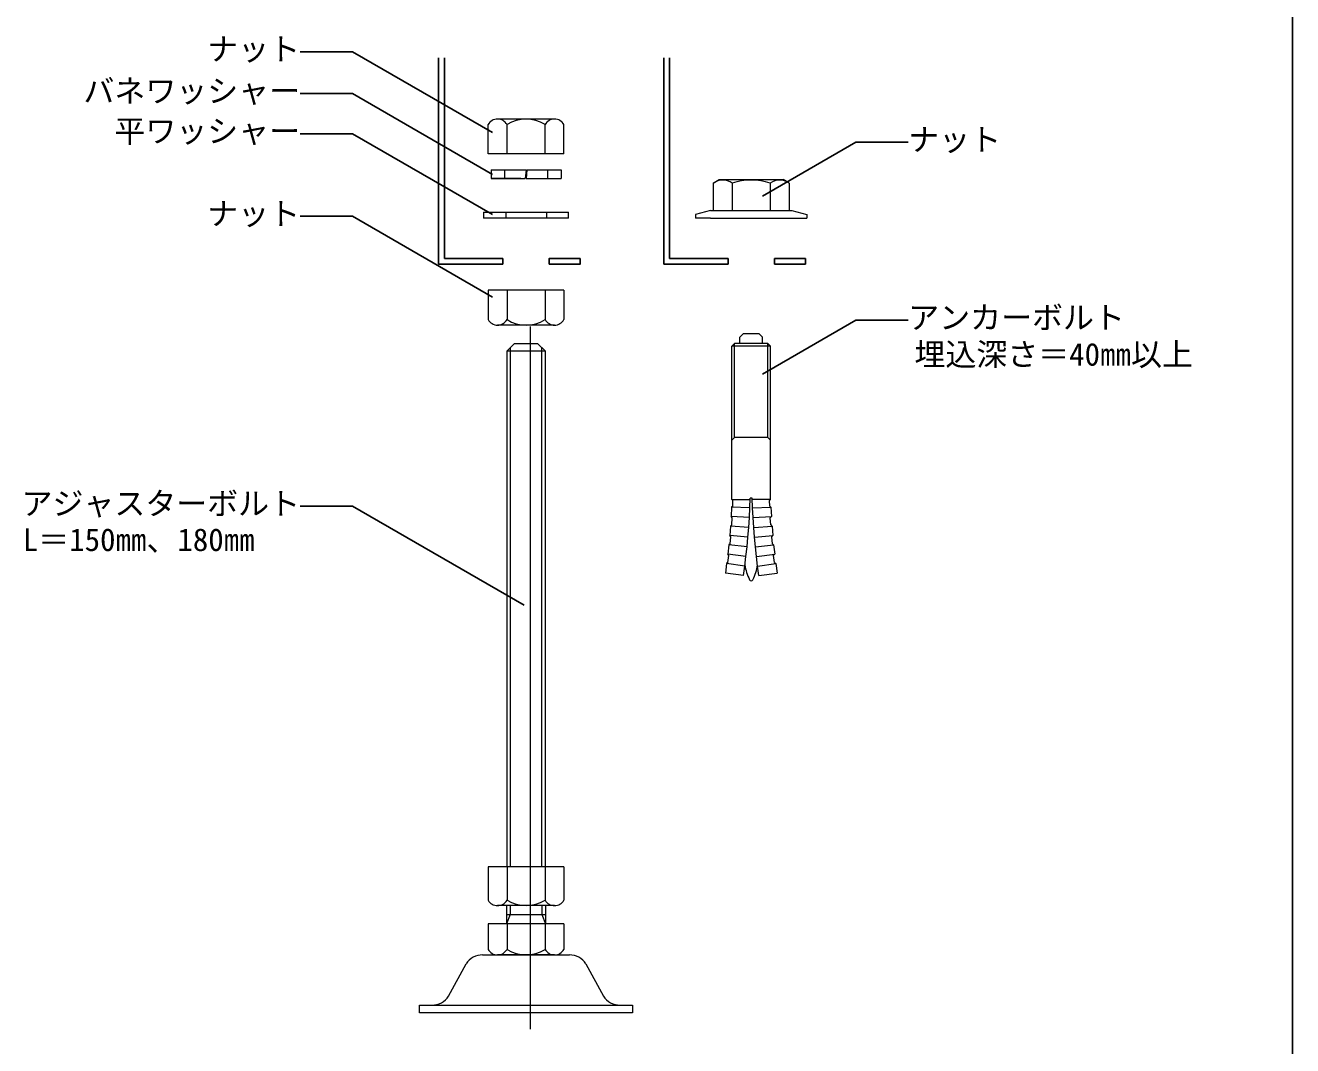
# Model space of a CAD drawing. Units: millimetres on the paper, enlarged 10 times, with parts at other scales. Extents: x -4354 to 4109, y -1429 to 1331.
# Drawn here: x 3291 to 4109, y -328 to 331 of the extents above; entities that cross this region are included whole.
import ezdxf
from ezdxf.enums import TextEntityAlignment as Align

# ---------------------------------------------------------------- set-up
doc = ezdxf.new("R2010")
doc.units = ezdxf.units.MM
doc.header["$LTSCALE"] = 10
for name, color, linetype in [('0-F_図面枠', 7, 'Continuous'), ('F-1_SUS', 7, 'Continuous'), ('F-A_金物名称', 3, 'Continuous')]:
    doc.layers.add(name, color=color, linetype=linetype)
doc.layers.add('F-2_金物', color=7, linetype='Continuous', lineweight=18)
doc.styles.add('ＭＳ ゴシック', font='')
doc.styles.get('ＭＳ ゴシック').set_extended_font_data('MS Gothic')

msp = doc.modelspace()

# ---------------------------------------------------------------- linework, layer by layer
at = {"layer": '0-F_図面枠'}
msp.add_line((4109.38, -1428.98), (4109.38, 1331.02), dxfattribs=at)
at = {"layer": 'F-1_SUS'}
for p, q in [((3557.56, 310.14), (3557.56, 176.84)), ((3561.31, 310.14), (3561.31, 180.59)), ((3703.07, 310.14), (3703.07, 176.84)), ((3706.82, 310.14), (3706.82, 180.59)), ((3561.31, 180.59), (3599.06, 180.59)), ((3706.82, 180.59), (3744.57, 180.59)), ((3774.57, 176.84), (3774.57, 180.59)), ((3774.57, 180.59), (3794.57, 180.59)), ((3794.57, 176.84), (3794.57, 180.59)), ((3774.57, 176.84), (3794.57, 176.84))]:
    msp.add_line(p, q, dxfattribs=at)
for points in [[(3557.56, 176.84), (3599.06, 176.84), (3599.06, 180.59)], [(3629.06, 176.84), (3629.06, 180.59), (3649.06, 180.59)], [(3629.06, 176.84), (3649.06, 176.84), (3649.06, 180.59)], [(3703.07, 176.84), (3744.57, 176.84), (3744.57, 180.59)]]:
    msp.add_lwpolyline(points, dxfattribs=at)
at = {"layer": 'F-2_金物'}
for p, q in [((3632.46, 270.56), (3595.66, 270.56)), ((3589.52, 248.06), (3589.52, 267.02)), ((3601.79, 248.06), (3601.79, 267.02)), ((3626.33, 248.06), (3626.33, 267.02)), ((3638.6, 248.06), (3638.6, 267.02)), ((3638.6, 248.06), (3589.52, 248.06)), ((3613.46, 248.06), (3591.72, 248.06)), ((3637.72, 248.06), (3618.83, 248.06)), ((3591.44, 237.7), (3591.44, 232.2)), ((3591.44, 237.7), (3614.06, 237.7)), ((3600.19, 237.7), (3600.19, 232.2)), ((3614.06, 237.7), (3613.58, 232.2)), ((3614.54, 237.7), (3614.06, 232.2)), ((3614.54, 237.7), (3636.69, 237.7)), ((3627.94, 237.7), (3627.94, 232.2)), ((3636.69, 237.7), (3636.69, 232.2)), ((3591.44, 232.2), (3613.58, 232.2)), ((3610.61, 232.2), (3591.72, 232.2)), ((3614.06, 232.2), (3636.69, 232.2)), ((3735.03, 229.23), (3738.94, 231.49)), ((3738.94, 231.49), (3780.19, 231.49)), ((3784.1, 229.23), (3780.19, 231.49)), ((3735.03, 229.23), (3735.03, 211.49)), ((3747.3, 229.23), (3747.3, 211.49)), ((3771.83, 229.23), (3771.83, 211.49)), ((3784.1, 229.23), (3784.1, 211.49)), ((3586.56, 210.49), (3641.56, 210.49)), ((3586.56, 210.49), (3586.56, 206.49)), ((3641.56, 206.49), (3586.56, 206.49)), ((3600.94, 210.49), (3600.94, 206.49)), ((3627.19, 210.49), (3627.19, 206.49)), ((3641.56, 206.49), (3641.56, 210.49)), ((3733.32, 206.49), (3723.66, 206.49)), ((3733.32, 211.49), (3785.82, 211.49)), ((3733.32, 206.49), (3785.82, 206.49)), ((3785.82, 206.49), (3795.47, 206.49)), ((3589.52, 159.94), (3589.52, 140.98)), ((3638.6, 159.94), (3589.52, 159.94)), ((3601.79, 159.94), (3601.79, 140.98)), ((3626.33, 159.94), (3626.33, 140.98)), ((3638.6, 159.94), (3638.6, 140.98)), ((3632.46, 137.44), (3595.66, 137.44)), ((3752.27, 129.77), (3754.36, 131.85)), ((3764.77, 131.85), (3754.36, 131.85)), ((3766.86, 129.77), (3764.77, 131.85)), ((3621.56, 125.6), (3626.56, 120.6)), ((3747.07, 123.91), (3748.76, 125.6)), ((3772.07, 123.91), (3747.07, 123.91)), ((3747.07, 24.85), (3747.07, 123.91)), ((3748.76, 83.1), (3748.76, 125.6)), ((3770.37, 125.6), (3748.76, 125.6)), ((3752.27, 125.6), (3752.27, 129.77)), ((3766.86, 125.6), (3766.86, 129.77)), ((3770.37, 83.1), (3770.37, 125.6)), ((3770.37, 125.6), (3772.07, 123.91)), ((3772.07, 24.85), (3772.07, 123.91)), ((3601.56, 120.6), (3601.56, -212.6)), ((3626.56, 120.6), (3601.56, 120.6)), ((3626.56, -212.6), (3626.56, 120.6)), ((3770.37, 64.79), (3770.37, 83.1)), ((3747.07, 63.1), (3748.76, 64.79)), ((3770.37, 64.79), (3772.07, 63.1)), ((3747.07, 24.85), (3758.92, 24.85)), ((3747.79, 24.1), (3747.09, 24.85)), ((3758.7, 19.33), (3758.94, 25.6)), ((3760.19, 25.6), (3758.94, 25.6)), ((3760.43, 19.33), (3760.19, 25.6)), ((3772.07, 24.85), (3760.22, 24.85)), ((3771.35, 24.1), (3772.04, 24.85)), ((3747.65, 20.58), (3746.87, 19.87)), ((3747.65, 20.58), (3747.79, 24.1)), ((3760.43, 19.33), (3772.26, 19.87)), ((3760.76, 13.06), (3760.43, 19.33)), ((3771.49, 20.58), (3771.35, 24.1)), ((3771.49, 20.58), (3772.26, 19.87)), ((3772.26, 19.87), (3772.58, 13.76)), ((3746.94, 8.36), (3746.15, 7.66)), ((3747.25, 12.97), (3746.55, 13.76)), ((3758.37, 13.06), (3746.55, 13.76)), ((3746.94, 8.36), (3747.25, 12.97)), ((3760.76, 13.06), (3772.58, 13.76)), ((3761.18, 6.8), (3760.76, 13.06)), ((3771.89, 12.97), (3772.58, 13.76)), ((3772.19, 8.36), (3771.89, 12.97)), ((3772.19, 8.36), (3772.98, 7.66)), ((3746.14, 7.66), (3745.65, 1.57)), ((3757.45, 0.54), (3745.65, 1.57)), ((3746.33, 0.76), (3745.66, 1.57)), ((3745.89, -3.84), (3746.33, 0.76)), ((3757.95, 6.8), (3746.14, 7.66)), ((3761.18, 6.8), (3772.99, 7.66)), ((3761.68, 0.54), (3761.18, 6.8)), ((3761.68, 0.54), (3773.48, 1.57)), ((3762.27, -5.71), (3761.68, 0.54)), ((3772.8, 0.76), (3773.47, 1.57)), ((3773.24, -3.84), (3772.8, 0.76)), ((3772.99, 7.66), (3773.48, 1.57)), ((3745.08, -4.51), (3744.42, -10.59)), ((3745.89, -3.84), (3745.08, -4.51)), ((3756.86, -5.71), (3745.08, -4.51)), ((3762.27, -5.71), (3774.06, -4.51)), ((3762.95, -11.95), (3762.27, -5.71)), ((3773.24, -3.84), (3774.05, -4.51)), ((3774.06, -4.51), (3774.72, -10.59)), ((3744.51, -16.01), (3743.68, -16.66)), ((3745.07, -11.42), (3744.42, -10.59)), ((3756.18, -11.95), (3744.42, -10.59)), ((3744.51, -16.01), (3745.07, -11.42)), ((3762.95, -11.95), (3774.72, -10.59)), ((3763.71, -18.18), (3762.95, -11.95)), ((3774.06, -11.42), (3774.71, -10.59)), ((3774.62, -16.01), (3774.06, -11.42)), ((3774.62, -16.01), (3775.45, -16.66)), ((3743.67, -16.65), (3742.84, -22.71)), ((3754.57, -24.4), (3742.84, -22.71)), ((3763.71, -18.18), (3775.46, -16.65)), ((3764.57, -24.4), (3763.71, -18.18)), ((3764.57, -24.4), (3776.29, -22.71)), ((3775.46, -16.65), (3776.29, -22.71)), ((3638.6, -212.6), (3589.52, -212.6)), ((3589.52, -212.6), (3589.52, -234.06)), ((3601.79, -212.6), (3601.79, -234.06)), ((3626.33, -212.6), (3626.33, -234.06)), ((3638.6, -212.6), (3638.6, -234.06)), ((3632.46, -237.6), (3595.66, -237.6)), ((3601.54, -237.6), (3601.54, -249.4)), ((3601.54, -243.33), (3626.56, -243.33)), ((3626.56, -237.6), (3626.56, -249.4)), ((3638.6, -249.4), (3589.52, -249.4)), ((3589.52, -249.4), (3589.52, -265.86)), ((3601.79, -249.4), (3601.79, -265.86)), ((3626.33, -249.4), (3626.33, -265.86)), ((3638.6, -249.4), (3638.6, -265.86)), ((3585.99, -269.4), (3642.13, -269.4)), ((3632.46, -269.4), (3595.66, -269.4)), ((3563.98, -296.02), (3575.39, -275.27)), ((3652.73, -275.27), (3664.14, -296.02)), ((3545.31, -301.9), (3682.81, -301.9)), ((3545.31, -306.9), (3545.31, -301.9)), ((3682.81, -301.9), (3682.81, -306.9)), ((3682.81, -306.9), (3545.31, -306.9))]:
    msp.add_line(p, q, dxfattribs=at)
at = {"layer": 'F-2_金物', "color": 4}
for p, q in [((3616.83, 136.61), (3616.83, -317.36)), ((3616.83, 136.61), (3616.83, -317.36)), ((3603.91, 122.95), (3603.91, -212.6)), ((3624.21, -212.6), (3624.21, 122.95)), ((3603.91, -243.33), (3601.54, -249.4)), ((3603.91, -237.6), (3603.91, -243.33))]:
    msp.add_line(p, q, dxfattribs=at)
at = {"layer": 'F-2_金物'}
for points in [[(3733.32, 211.49), (3723.66, 208.99), (3723.66, 206.49)], [(3785.82, 211.49), (3795.47, 208.99), (3795.47, 206.49)], [(3601.56, 120.6), (3606.56, 125.6), (3621.56, 125.6)], [(3770.37, 64.79), (3748.76, 64.79), (3748.76, 83.1)], [(3758.7, 19.33), (3746.87, 19.87), (3746.55, 13.76)], [(3756.86, -5.71), (3757.45, 0.54), (3757.95, 6.8), (3758.37, 13.06), (3758.7, 19.33)], [(3755.42, -18.18), (3756.18, -11.95), (3756.86, -5.71)], [(3754.57, -24.4), (3755.42, -18.18), (3743.67, -16.65)]]:
    msp.add_lwpolyline(points, dxfattribs=at)
at = {"layer": 'F-2_金物', "color": 4}
msp.add_lwpolyline([(3624.21, -237.6), (3624.21, -243.33), (3626.56, -249.4)], dxfattribs=at)
at = {"layer": 'F-2_金物'}
for centre, radius, start, end in [((3595.66, 263.48), 7.08, 29.99985, 149.99985), ((3614.06, 247.54), 23.02, 57.79585, 122.2043), ((3632.46, 263.48), 7.08, 29.99985, 149.99985), ((3741.16, 220.53), 10.64, 54.793, 125.207), ((3759.57, 191.53), 39.64, 71.971, 108.029), ((3777.97, 220.53), 10.64, 54.793, 125.207), ((3595.66, 144.53), 7.08, 210.00015, 330.00015), ((3614.06, 160.46), 23.02, 237.7957, 302.20415), ((3632.46, 144.53), 7.08, 210.00015, 330.00015), ((3788.41, -12.59), 33.26, 188.441, 205.72), ((3730.73, -12.59), 33.26, 334.28, 351.559), ((3759.57, -26.48), 1.25, 205.72, 334.28), ((3595.66, -230.52), 7.08, 210.00015, 330.00015), ((3614.06, -214.58), 23.02, 237.7957, 302.20415), ((3632.46, -230.52), 7.08, 210.00015, 330.00015), ((3585.99, -281.9), 12.5, 90, 147.99462), ((3595.66, -262.32), 7.08, 210.00015, 330.00015), ((3614.06, -246.38), 23.02, 237.7957, 302.20415), ((3632.46, -262.32), 7.08, 210.00015, 330.00015), ((3642.13, -281.9), 12.5, 32.00538, 90), ((3553.38, -289.4), 12.5, 270, 327.99462), ((3674.74, -289.4), 12.5, 212.00538, 270)]:
    msp.add_arc(centre, radius, start, end, dxfattribs=at)
at = {"layer": 'F-A_金物名称'}
for p, q in [((3501.92, 314.1), (3468.1, 314.1)), ((3501.92, 314.1), (3592.42, 261.84)), ((3501.92, 287.04), (3468.1, 287.04)), ((3501.92, 287.04), (3592.42, 234.78)), ((3501.92, 261.09), (3468.1, 261.09)), ((3501.92, 261.09), (3592.42, 208.84)), ((3827.19, 255.68), (3766.82, 220.83)), ((3827.19, 255.68), (3861.01, 255.68)), ((3501.92, 207.79), (3468.1, 207.79)), ((3501.92, 207.79), (3592.42, 155.54)), ((3827.19, 140.68), (3766.82, 105.82)), ((3827.19, 140.68), (3861.01, 140.68)), ((3501.92, 20.51), (3468.1, 20.51)), ((3501.92, 20.51), (3612.8, -43.5))]:
    msp.add_line(p, q, dxfattribs=at)

# ---------------------------------------------------------------- texts
at = {"layer": 'F-A_金物名称', "color": 7, "style": 'ＭＳ ゴシック'}
for s, p in [('ナット', (3408.1, 304.1)), ('バネワッシャー', (3328.1, 277.04)), ('平ワッシャー', (3348.1, 251.09)), ('ナット', (3861.01, 245.68)), ('ナット', (3408.1, 197.79)), ('アンカーボルト', (3861.01, 130.68)), ('埋込深さ＝40㎜以上', (3865.01, 106.86)), ('アジャスターボルト', (3288.1, 10.51)), ('L＝150㎜、180㎜', (3288.95, -12.91))]:
    msp.add_text(s, height=14.66, dxfattribs=at).set_placement(p, align=Align.BOTTOM_LEFT)

doc.saveas('drawing.dxf')
